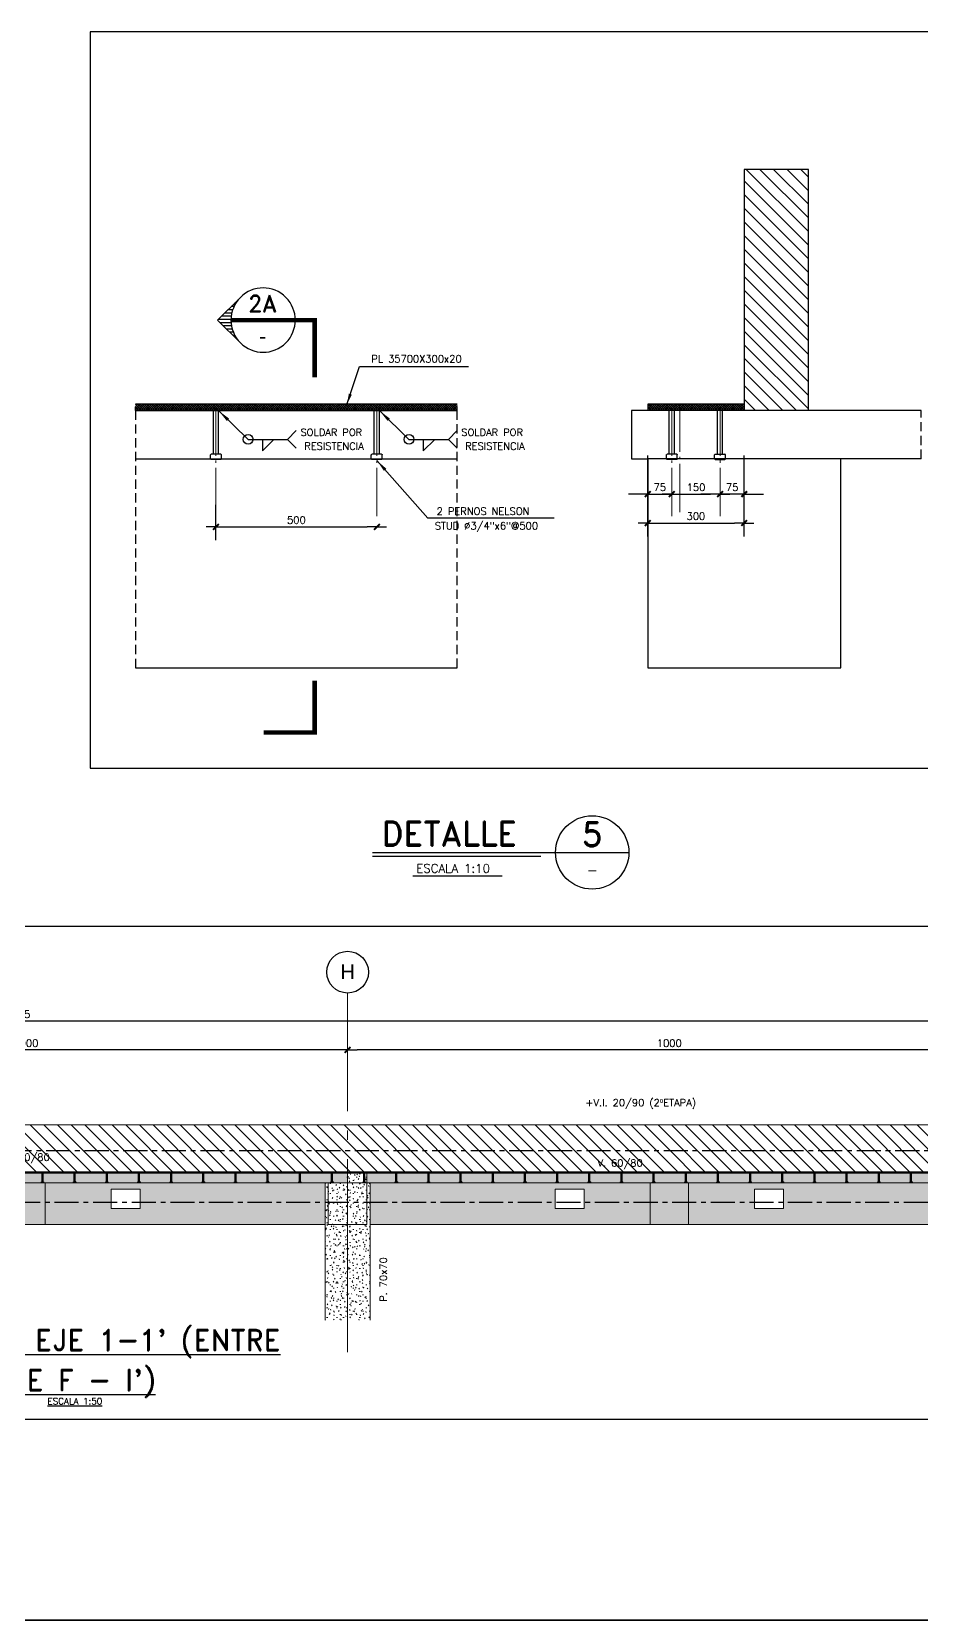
# Model space of a CAD drawing. Extents: x -16871 to 13446, y -24256 to 30894.
# Drawn here: x 2863 to 4246, y 68 to 2538 of the extents above; entities that cross this region are included whole.
import ezdxf
from ezdxf.enums import TextEntityAlignment as Align

# ---------------------------------------------------------------- set-up
doc = ezdxf.new("R2010")
doc.units = 0
doc.header["$LTSCALE"] = 30
doc.header["$MEASUREMENT"] = 0
for name, pattern in [('CENTER', [2, 1.25, -0.25, 0.25, -0.25]), ('EJES', [12.5, 10, -1, 0.5, -1]), ('RLE-PROYECCION', [0.71438, 0.47625, -0.23813])]:
    doc.linetypes.add(name, pattern=pattern)
doc.layers.get('0').update_dxf_attribs({"linetype": 'CONTINUOUS'})
doc.layers.add('RLA-ACHURADO', color=30, linetype='RLE-PROYECCION', lineweight=15, transparency=0.7)
for name, color, linetype, lineweight in [('RLA-CONTORNO', 30, 'CONTINUOUS', 15), ('RLA-EJE', 3, 'CONTINUOUS', 25), ('RLA-EJES', 1, 'EJES', 9), ('RLA-TEXTOS-1', 9, 'CONTINUOUS', 9), ('RLA-TITULO', 6, 'CONTINUOUS', 25)]:
    doc.layers.add(name, color=color, linetype=linetype, lineweight=lineweight)
for name, color, linetype in [('RLA-CORTES', 5, 'CONTINUOUS'), ('RLA-COTAS1', 2, 'CONTINUOUS'), ('RLA-COTAS2', 1, 'CONTINUOUS'), ('RLA-FORMATO', 7, 'CONTINUOUS'), ('RLA-HATCH', 1, 'CONTINUOUS'), ('RLA-MUROS', 5, 'CONTINUOUS'), ('RLA-PERFILES', 3, 'CONTINUOUS'), ('RLA-SOLDADURAS', 2, 'CONTINUOUS'), ('RLA-TEXTOS', 3, 'CONTINUOUS')]:
    doc.layers.add(name, color=color, linetype=linetype)
doc.styles.add('Arial_1', font='arial.ttf', dxfattribs={"height": 22.5})
doc.styles.add('ROMAND', font='romand', dxfattribs={"height": 31.5})
doc.styles.add('RomanD_1', font='romand__.ttf', dxfattribs={"height": 10})
doc.styles.add('ROMANS', font='romans.shx', dxfattribs={"height": 11.25})
doc.styles.add('SIETE50', font='ROMAND.SHX', dxfattribs={"height": 31.5})
doc.dimstyles.new('ING-50', dxfattribs={"dimscale": 50, "dimtxt": 0.27, "dimasz": 0.3, "dimexe": 0, "dimexo": 0, "dimgap": 0.1, "dimtad": 1, "dimdec": 1, "dimzin": 12, "dimdsep": 46, "dimtxsty": 'ROMANS', "dimblk": 'TICK1', "dimblk1": 'TICK1', "dimblk2": 'TICK1', "dimcen": 0.09, "dimclrd": 2, "dimclre": 1, "dimclrt": 3, "dimadec": 0, "dimazin": 0, "dimtfac": 1, "dimtdec": 0, "dimtix": 1, "dimtmove": 2, "dimatfit": 3, "dimldrblk": 'TICK1', "dimfxl": 0, "dimfxlon": 1, "dimtolj": 1, "dimtzin": 0, "dimarcsym": 0})
doc.dimstyles.new('ING10M', dxfattribs={"dimscale": 50, "dimtxt": 0.27, "dimasz": 0.3, "dimexe": 0.2, "dimexo": 1, "dimgap": 0.1, "dimtad": 1, "dimdec": 1, "dimlfac": 2, "dimzin": 12, "dimdsep": 46, "dimtxsty": 'ROMANS', "dimblk1": 'TICK1', "dimblk2": 'TICK1', "dimsah": 1, "dimcen": 0.09, "dimse1": 1, "dimse2": 1, "dimclrd": 2, "dimclre": 4, "dimclrt": 3, "dimadec": 0, "dimazin": 0, "dimtfac": 1, "dimtdec": 1, "dimtix": 1, "dimtmove": 2, "dimatfit": 3, "dimldrblk": 'TICK1', "dimfxl": 1, "dimtolj": 1, "dimtzin": 12, "dimarcsym": 0})
pattern_1 = [(0, (923.936, -1722.0096), (20.32, 5.08), [1.676, -13.564, 1.676, -13.564, -81.28]), (0, (923.936, -1722.0096), (20.32, 5.08), [-30.48, 1.676, -28.804, 1.676, -13.564, -35.56]), (0, (923.936, -1722.0096), (20.32, 5.08), [-76.2, 1.676, -8.484, 1.676, -23.724]), (120, (931.556, -1719.4696), (-14.559409, 15.057636), [1.676, -13.564, 1.676, -13.564, -81.28]), (120, (931.556, -1719.4696), (-14.559409, 15.057636), [-30.48, 1.676, -28.804, 1.676, -13.564, -35.56]), (120, (931.556, -1719.4696), (-14.559409, 15.057636), [-76.2, 1.676, -8.484, 1.676, -23.724]), (240, (934.096, -1709.3096), (-5.760591, -20.137636), [1.676, -13.564, 1.676, -13.564, -81.28]), (240, (934.096, -1709.3096), (-5.760591, -20.137636), [-30.48, 1.676, -28.804, 1.676, -13.564, -35.56]), (240, (934.096, -1709.3096), (-5.760591, -20.137636), [-76.2, 1.676, -8.484, 1.676, -23.724])]
pattern_2 = [(0, (923.937, -1722.0096), (20.32, 5.08), [1.676, -13.564, 1.676, -13.564, -81.28]), (0, (923.937, -1722.0096), (20.32, 5.08), [-30.48, 1.676, -28.804, 1.676, -13.564, -35.56]), (0, (923.937, -1722.0096), (20.32, 5.08), [-76.2, 1.676, -8.484, 1.676, -23.724]), (120, (931.557, -1719.4696), (-14.559409, 15.057636), [1.676, -13.564, 1.676, -13.564, -81.28]), (120, (931.557, -1719.4696), (-14.559409, 15.057636), [-30.48, 1.676, -28.804, 1.676, -13.564, -35.56]), (120, (931.557, -1719.4696), (-14.559409, 15.057636), [-76.2, 1.676, -8.484, 1.676, -23.724]), (240, (934.097, -1709.3096), (-5.760591, -20.137636), [1.676, -13.564, 1.676, -13.564, -81.28]), (240, (934.097, -1709.3096), (-5.760591, -20.137636), [-30.48, 1.676, -28.804, 1.676, -13.564, -35.56]), (240, (934.097, -1709.3096), (-5.760591, -20.137636), [-76.2, 1.676, -8.484, 1.676, -23.724])]
pattern_3 = [(315, (923.936, -1722.01), (10.6066, 10.6066), [])]

# ---------------------------------------------------------------- blocks, each defined once
blk = doc.blocks.new('T-DETALL')
at = {"color": 6}
for p, q in [((-154.5, -3.1), (177.6, -3.1)), ((-154.5, -8.1), (63.6, -8.1))]:
    blk.add_line(p, q, dxfattribs=at)
at = {"color": 3}
blk.add_line((-102.1, -33.6), (13.5, -33.6), dxfattribs=at)
blk.add_circle((130.1, -3.1), 47.5, dxfattribs=at)
at = {"color": 6, "style": 'SIETE50'}
blk.add_text('DETALLE', height=31.5, dxfattribs=at).set_placement((-142.7, 5.5))
blk.add_attdef('A', text='', height=31.5, dxfattribs=at).set_placement((130.2, 20.5), align=Align.MIDDLE_CENTER)
at = {"color": 3, "style": 'ROMANS'}
blk.add_attdef('ESCALA', (-97.8, -29.4), '', height=11.2, dxfattribs=at)
blk.add_attdef('-', text='', height=13, dxfattribs=at).set_placement((130.2, -25.9), align=Align.MIDDLE)
blk = doc.blocks.new('*X32')
at = {"color": 0}
for p, q in [((2610.1, 1260), (2610.4, 1260)), ((2611.9, 1257.5), (2612.9, 1257.5)), ((2613.2, 1255), (2615.4, 1255)), ((2614.2, 1252.5), (2617.9, 1252.5)), ((2614.9, 1250), (2620.4, 1250)), ((2615.3, 1247.5), (2622.9, 1247.5)), ((2613.6, 1235), (2616.4, 1235)), ((2614.5, 1237.5), (2618.9, 1237.5)), ((2615.1, 1240), (2621.4, 1240)), ((2615.4, 1242.5), (2623.9, 1242.5)), ((2615.5, 1245), (2625.4, 1245)), ((2608.8, 1227.5), (2608.9, 1227.5)), ((2610.9, 1230), (2611.4, 1230)), ((2612.4, 1232.5), (2613.9, 1232.5))]:
    blk.add_line(p, q, dxfattribs=at)
blk = doc.blocks.new('*U2522')
at = {"layer": 'RLA-CORTES', "color": 2, "linetype": 'Continuous'}
for p, q in [((-57.7, 77.3), (-75.4, 59.6)), ((-75.4, 59.6), (-57.7, 42))]:
    blk.add_line(p, q, dxfattribs=at)
at = {"layer": 'RLA-CORTES', "color": 2, "linetype": 'Continuous', "const_width": 3.5}
blk.add_lwpolyline([(-65, 59.6), (0, 59.6), (0, 15.1)], dxfattribs=at)
at = {"layer": 'RLA-CORTES', "color": 2, "const_width": 3.51}
blk.add_lwpolyline([(-39.5, -261), (0, -261), (0, -220.6)], dxfattribs=at)
at = {"layer": 'RLA-CORTES', "color": 2, "linetype": 'Continuous'}
blk.add_arc((-40, 59.6), 25, 135, 225, dxfattribs=at)
at = {"layer": 'RLA-CORTES', "color": 1, "linetype": 'Continuous'}
blk.add_arc((-40, 59.6), 25, 225, 135, dxfattribs=at)
at = {"layer": 'RLA-CORTES', "color": 2, "linetype": 'Continuous', "xscale": -1}
blk.add_blockref('*X32', (2550.5, -1184.9), dxfattribs=at)
at = {"layer": 'RLA-CORTES', "color": 3, "linetype": 'Continuous', "style": 'ROMAND', "flags": 12}
blk.add_attdef('CORTE', text='', height=13, dxfattribs=at).set_placement((-40.6, 65.9), align=Align.CENTER)
at = {"layer": 'RLA-CORTES', "color": 3, "linetype": 'Continuous', "flags": 12}
blk.add_attdef('PLANO', text='', height=13, dxfattribs=at).set_placement((-40.4, 40.8), align=Align.CENTER)
at = {"layer": 'RLA-CORTES', "color": 3, "linetype": 'Continuous', "style": 'ROMAND', "flags": 13}
blk.add_attdef('NUM', text='', height=13, dxfattribs=at).set_placement((42.9, -71), align=Align.MIDDLE)
blk = doc.blocks.new('A$C056A6877')
at = {"layer": 'RLA-PERFILES'}
for p, q in [((0, 7.5), (0, -7.5)), ((1, 8.5), (7, 8.5)), ((8, 7.5), (8, -7.5)), ((8, 4), (76, 4)), ((1, -8.5), (7, -8.5)), ((8, -4), (76, -4))]:
    blk.add_line(p, q, dxfattribs=at)
for centre, start, end in [((1, 7.5), 90, 180), ((7, 7.5), 0, 90), ((1, -7.5), 180, 270), ((7, -7.5), 270, 0)]:
    blk.add_arc(centre, 1, start, end, dxfattribs=at)
blk = doc.blocks.new('TICK1')
at = {"color": 2}
for points in [[(0, 0), (-1, 0)], [(0, 0), (1, 0)]]:
    blk.add_lwpolyline(points, dxfattribs=at)
at = {"color": 2, "const_width": 0.2}
blk.add_lwpolyline([(-0.3, -0.3), (0.3, 0.3)], dxfattribs=at)
blk = doc.blocks.new('*D2523')
at = {"layer": 'RLA-COTAS1', "color": 2, "lineweight": -2, "transparency": 16777216}
blk.add_line((3164.7, 1768), (3384.7, 1768), dxfattribs=at)
at = {"layer": 'RLA-COTAS1', "color": 2, "lineweight": -2, "transparency": 16777216, "xscale": 15, "yscale": 15, "zscale": 15, "rotation": 180}
blk.add_blockref('TICK1', (3149.7, 1768), dxfattribs=at)
at = {"layer": 'RLA-COTAS1', "color": 2, "lineweight": -2, "transparency": 16777216, "xscale": 15, "yscale": 15, "zscale": 15}
blk.add_blockref('TICK1', (3399.7, 1768), dxfattribs=at)
at = {"layer": 'RLA-COTAS1', "color": 3, "transparency": 16777216, "insert": (3274.7, 1778.6), "char_height": 11.25, "attachment_point": 5, "style": 'ROMANS'}
blk.add_mtext('\\A1;500', dxfattribs=at)
blk = doc.blocks.new('*D2524')
at = {"layer": 'RLA-COTAS1', "color": 2, "lineweight": -2, "transparency": 16777216}
blk.add_line((3835.7, 1774), (3955.7, 1774), dxfattribs=at)
at = {"layer": 'RLA-COTAS1', "color": 2, "lineweight": -2, "transparency": 16777216, "xscale": 15, "yscale": 15, "zscale": 15, "rotation": 180}
blk.add_blockref('TICK1', (3820.7, 1774), dxfattribs=at)
at = {"layer": 'RLA-COTAS1', "color": 2, "lineweight": -2, "transparency": 16777216, "xscale": 15, "yscale": 15, "zscale": 15}
blk.add_blockref('TICK1', (3970.7, 1774), dxfattribs=at)
at = {"layer": 'RLA-COTAS1', "color": 3, "transparency": 16777216, "insert": (3895.7, 1784.6), "char_height": 11.25, "attachment_point": 5, "style": 'ROMANS'}
blk.add_mtext('\\A1;300', dxfattribs=at)
blk = doc.blocks.new('*D2525')
at = {"layer": 'RLA-COTAS1', "color": 2, "lineweight": -2, "transparency": 16777216}
blk.add_line((3873.3, 1819), (3918.2, 1819), dxfattribs=at)
at = {"layer": 'RLA-COTAS1', "color": 2, "lineweight": -2, "transparency": 16777216, "xscale": 15, "yscale": 15, "zscale": 15, "rotation": 180}
blk.add_blockref('TICK1', (3858.3, 1819), dxfattribs=at)
at = {"layer": 'RLA-COTAS1', "color": 2, "lineweight": -2, "transparency": 16777216, "xscale": 15, "yscale": 15, "zscale": 15}
blk.add_blockref('TICK1', (3933.2, 1819), dxfattribs=at)
at = {"layer": 'RLA-COTAS1', "color": 3, "transparency": 16777216, "insert": (3895.8, 1829.6), "char_height": 11.25, "attachment_point": 5, "style": 'ROMANS'}
blk.add_mtext('\\A1;150', dxfattribs=at)
blk = doc.blocks.new('*D2526')
at = {"layer": 'RLA-COTAS1', "color": 2, "lineweight": -2, "transparency": 16777216}
for p, q in [((3805.7, 1819), (3790.7, 1819)), ((3820.7, 1819), (3858.3, 1819)), ((3873.3, 1819), (3888.3, 1819))]:
    blk.add_line(p, q, dxfattribs=at)
at = {"layer": 'RLA-COTAS1', "color": 2, "lineweight": -2, "transparency": 16777216, "xscale": 15, "yscale": 15, "zscale": 15}
blk.add_blockref('TICK1', (3820.7, 1819), dxfattribs=at)
at = {"layer": 'RLA-COTAS1', "color": 2, "lineweight": -2, "transparency": 16777216, "xscale": 15, "yscale": 15, "zscale": 15, "rotation": 180}
blk.add_blockref('TICK1', (3858.3, 1819), dxfattribs=at)
at = {"layer": 'RLA-COTAS1', "color": 3, "transparency": 16777216, "insert": (3839.5, 1829.6), "char_height": 11.25, "attachment_point": 5, "style": 'ROMANS'}
blk.add_mtext('\\A1;75', dxfattribs=at)
blk = doc.blocks.new('*D2527')
at = {"layer": 'RLA-COTAS1', "color": 2, "lineweight": -2, "transparency": 16777216}
for p, q in [((3918.2, 1819), (3903.2, 1819)), ((3970.8, 1819), (3933.2, 1819)), ((3985.8, 1819), (4000.8, 1819))]:
    blk.add_line(p, q, dxfattribs=at)
at = {"layer": 'RLA-COTAS1', "color": 2, "lineweight": -2, "transparency": 16777216, "xscale": 15, "yscale": 15, "zscale": 15}
blk.add_blockref('TICK1', (3933.2, 1819), dxfattribs=at)
at = {"layer": 'RLA-COTAS1', "color": 2, "lineweight": -2, "transparency": 16777216, "xscale": 15, "yscale": 15, "zscale": 15, "rotation": 180}
blk.add_blockref('TICK1', (3970.8, 1819), dxfattribs=at)
at = {"layer": 'RLA-COTAS1', "color": 3, "transparency": 16777216, "insert": (3952, 1829.6), "char_height": 11.25, "attachment_point": 5, "style": 'ROMANS'}
blk.add_mtext('\\A1;75', dxfattribs=at)
blk = doc.blocks.new('Grid - RLE-EJE-192293-EJE 3-3_')
at = {"layer": 'RLA-EJE'}
blk.add_circle((-2350, 1495.5), 32.5, dxfattribs=at)
blk = doc.blocks.new('*D2529')
at = {"layer": 'RLA-COTAS1', "color": 2, "lineweight": -2, "transparency": 16777216}
blk.add_line((5339.3, 999.7), (344.3, 999.7), dxfattribs=at)
at = {"layer": 'RLA-COTAS1', "color": 2, "lineweight": -2, "transparency": 16777216, "xscale": 15, "yscale": 15, "zscale": 15, "rotation": 180}
blk.add_blockref('TICK1', (329.3, 999.7), dxfattribs=at)
at = {"layer": 'RLA-COTAS1', "color": 2, "lineweight": -2, "transparency": 16777216, "xscale": 15, "yscale": 15, "zscale": 15}
blk.add_blockref('TICK1', (5354.3, 999.7), dxfattribs=at)
at = {"layer": 'RLA-COTAS1', "color": 3, "transparency": 16777216, "insert": (2841.8, 1010.3), "char_height": 11.25, "attachment_point": 5, "style": 'ROMANS'}
blk.add_mtext('\\A1;5025', dxfattribs=at)
blk = doc.blocks.new('*D2532')
at = {"layer": 'RLA-COTAS1', "color": 2, "lineweight": -2, "transparency": 16777216}
blk.add_line((4339.3, 954.7), (3369.3, 954.7), dxfattribs=at)
at = {"layer": 'RLA-COTAS1', "color": 2, "lineweight": -2, "transparency": 16777216, "xscale": 15, "yscale": 15, "zscale": 15, "rotation": 180}
blk.add_blockref('TICK1', (3354.3, 954.7), dxfattribs=at)
at = {"layer": 'RLA-COTAS1', "color": 2, "lineweight": -2, "transparency": 16777216, "xscale": 15, "yscale": 15, "zscale": 15}
blk.add_blockref('TICK1', (4354.3, 954.7), dxfattribs=at)
at = {"layer": 'RLA-COTAS1', "color": 3, "transparency": 16777216, "insert": (3854.3, 965.3), "char_height": 11.25, "attachment_point": 5, "style": 'ROMANS'}
blk.add_mtext('\\A1;1000', dxfattribs=at)
blk = doc.blocks.new('*D2533')
at = {"layer": 'RLA-COTAS1', "color": 2, "lineweight": -2, "transparency": 16777216}
blk.add_line((3339.3, 954.7), (2369.3, 954.7), dxfattribs=at)
at = {"layer": 'RLA-COTAS1', "color": 2, "lineweight": -2, "transparency": 16777216, "xscale": 15, "yscale": 15, "zscale": 15, "rotation": 180}
blk.add_blockref('TICK1', (2354.3, 954.7), dxfattribs=at)
at = {"layer": 'RLA-COTAS1', "color": 2, "lineweight": -2, "transparency": 16777216, "xscale": 15, "yscale": 15, "zscale": 15}
blk.add_blockref('TICK1', (3354.3, 954.7), dxfattribs=at)
at = {"layer": 'RLA-COTAS1', "color": 3, "transparency": 16777216, "insert": (2854.3, 965.3), "char_height": 11.25, "attachment_point": 5, "style": 'ROMANS'}
blk.add_mtext('\\A1;1000', dxfattribs=at)

msp = doc.modelspace()

# ---------------------------------------------------------------- hatches: boundary and pattern name
at = {"layer": 'RLA-ACHURADO'}
h = msp.add_hatch(dxfattribs=at)
h.set_pattern_fill('RLE-N_E__2_ETAPA', color=256, style=0, pattern_type=2)
h.set_pattern_definition(pattern_3)
h.paths.add_polyline_path([(2844.34, 763.178), (3364.34, 763.178), (3364.34, 838.178), (2844.34, 838.178)], flags=0)
h = msp.add_hatch(dxfattribs=at)
h.set_pattern_fill('RLE-N_E__2_ETAPA', color=256, style=0, pattern_type=2)
h.set_pattern_definition(pattern_3)
h.paths.add_polyline_path([(3429.685, 763.178), (3864.34, 763.178), (3864.34, 838.178), (3364.34, 838.178), (3364.34, 763.178), (3389.343, 763.178)], flags=0)
h = msp.add_hatch(dxfattribs=at)
h.set_pattern_fill('RLE-N_E__2_ETAPA', color=256, style=0, pattern_type=2)
h.set_pattern_definition(pattern_3)
h.paths.add_polyline_path([(4364.34, 763.178), (4364.34, 838.178), (3864.34, 838.178), (3864.34, 763.178), (4319.343, 763.178)], flags=0)
h = msp.add_hatch(dxfattribs=at)
h.set_pattern_fill('SAND - DENSE', color=256, style=0, pattern_type=2)
h.set_pattern_definition(pattern_1)
h.paths.add_polyline_path([(2729.103, 748.178), (3353.343, 748.178), (3353.343, 763.178), (2355.343, 763.178), (2355.343, 748.178)], flags=0)
h = msp.add_hatch(dxfattribs=at)
h.set_pattern_fill('SAND - DENSE', color=256, style=0, pattern_type=2)
h.set_pattern_definition(pattern_2)
h.paths.add_polyline_path([(2721.843, 738.178), (2721.843, 708.178), (2676.843, 708.178), (2676.843, 738.178)])
h.paths.add_polyline_path([(2389.343, 683.178), (3319.343, 683.178), (3319.343, 748.178), (2389.343, 748.178)])
h.paths.add_polyline_path([(2986.843, 708.178), (2986.843, 738.178), (3031.843, 738.178), (3031.843, 708.178)])
h = msp.add_hatch(dxfattribs=at)
h.set_pattern_fill('SAND - DENSE', color=256, style=0, pattern_type=2)
h.set_pattern_definition(pattern_1)
h.paths.add_polyline_path([(3319.343, 534.757), (3389.343, 534.757), (3389.343, 748.178), (3384.343, 748.178), (3384.343, 683.178), (3324.343, 683.178), (3324.343, 748.178), (3319.343, 748.178)])
h = msp.add_hatch(dxfattribs=at)
h.set_pattern_fill('SAND - DENSE', color=256, style=0, pattern_type=2)
h.set_pattern_definition(pattern_2)
h.paths.add_polyline_path([(3384.343, 683.178), (3384.343, 763.178), (3353.343, 763.178), (3353.343, 748.178), (3324.343, 748.178), (3324.343, 683.178)], flags=0)
h = msp.add_hatch(dxfattribs=at)
h.set_pattern_fill('SAND - DENSE', color=256, style=0, pattern_type=2)
h.set_pattern_definition(pattern_1)
h.paths.add_polyline_path([(4319.343, 748.178), (4884.343, 748.178), (4884.343, 751.178), (4819.343, 751.178), (4819.343, 763.178), (3384.343, 763.178), (3384.343, 748.178), (4130.268, 748.178)], flags=0)
h = msp.add_hatch(dxfattribs=at)
h.set_pattern_fill('SAND - DENSE', color=256, style=0, pattern_type=2)
h.set_pattern_definition(pattern_2)
h.paths.add_polyline_path([(3676.843, 708.178), (3676.843, 738.178), (3721.843, 738.178), (3721.843, 708.178)])
h.paths.add_polyline_path([(3389.343, 683.178), (4319.343, 683.178), (4319.343, 748.178), (3389.343, 748.178)])
h.paths.add_polyline_path([(3986.843, 708.178), (3986.843, 738.178), (4031.843, 738.178), (4031.843, 708.178)])
at = {"layer": 'RLA-HATCH'}
h = msp.add_hatch(dxfattribs=at)
h.set_pattern_fill('RLE-N_E__2_ETAPA', color=256, style=0, pattern_type=2)
h.set_pattern_definition([(315, (4179.488, -236.343), (10.6066, 10.6066), [])])
h.paths.add_polyline_path([(4070.74, 1948.845), (4070.74, 2323.845), (3970.74, 2323.845), (3970.74, 1948.845)])
h = msp.add_hatch(dxfattribs=at)
h.set_pattern_fill('_U', color=256, scale=2.5, angle=-45, style=0, double=1, pattern_type=0)
h.set_pattern_definition([(45, (4090.5978, -7550.595), (1.76776695, -1.76776695), []), (315, (4090.5978, -7550.595), (-1.76776695, -1.76776695), [])])
h.paths.add_polyline_path([(3024.68, 1958.845), (3024.68, 1948.845), (3524.68, 1948.845), (3524.68, 1958.845)])
h = msp.add_hatch(dxfattribs=at)
h.set_pattern_fill('_U', color=256, scale=2.5, angle=-45, style=0, double=1, pattern_type=0)
h.set_pattern_definition([(45, (4886.682, -7550.595), (1.76776695, -1.76776695), []), (315, (4886.682, -7550.595), (-1.76776695, -1.76776695), [])])
h.paths.add_polyline_path([(3970.74, 1948.845), (3970.74, 1958.845), (3820.765, 1958.845), (3820.765, 1948.845)])
h = msp.add_hatch(dxfattribs=at)
h.set_pattern_fill('_U', color=256, scale=0.5, angle=135, style=0, double=1, pattern_type=0)
h.set_pattern_definition([(225, (1231.96497, 2616.801), (-0.35355339, 0.35355339), []), (135, (1231.96497, 2616.801), (0.35355339, 0.35355339), [])])
h.paths.add_polyline_path([(4889.343, 765.177), (4889.343, 763.178), (1319.348, 763.178), (1319.348, 765.177)])

# ---------------------------------------------------------------- linework, layer by layer
at = {"color": 1, "linetype": 'CENTER'}
msp.add_lwpolyline([(1265.594, 798.226), (4916.3, 798.226, -0.41421356), (4936.3, 778.226), (4936.3, 737.469, -0.41421356), (4916.3, 717.469), (1265.594, 717.469, -0.41421356), (1245.594, 737.469), (1245.594, 778.226, -0.41421356)], format="xyb", close=True, dxfattribs=at)
at = {"layer": 'RLA-CONTORNO'}
for p, q in [((2844.34, 838.178), (3364.34, 838.178)), ((3364.34, 838.178), (3864.34, 838.178)), ((3864.34, 838.178), (4364.34, 838.178)), ((3353.343, 763.178), (2355.343, 763.178)), ((2384.343, 748.178), (3324.343, 748.178)), ((2884.343, 748.178), (2884.343, 683.178)), ((3319.343, 534.757), (3319.343, 748.178)), ((3324.343, 748.178), (3324.343, 683.178)), ((3353.343, 748.178), (3324.348, 748.178)), ((3384.343, 763.178), (3353.343, 763.178)), ((3353.348, 748.178), (3389.339, 748.178)), ((3384.343, 748.178), (3353.348, 748.178)), ((3384.343, 763.178), (4819.343, 763.178)), ((3384.343, 683.178), (3384.343, 763.178)), ((3389.343, 534.757), (3389.343, 748.178)), ((4319.343, 748.178), (3389.343, 748.178)), ((3824.343, 683.178), (3824.343, 748.178)), ((3884.343, 748.178), (3884.343, 683.178)), ((2389.343, 683.178), (3319.343, 683.178)), ((3324.343, 683.178), (3384.343, 683.178)), ((3389.343, 683.178), (4319.343, 683.178))]:
    msp.add_line(p, q, dxfattribs=at)
for points in [[(2986.843, 708.178), (3031.843, 708.178), (3031.843, 738.178), (2986.843, 738.178)], [(3676.843, 708.178), (3721.843, 708.178), (3721.843, 738.178), (3676.843, 738.178)], [(3986.843, 708.178), (4031.843, 708.178), (4031.843, 738.178), (3986.843, 738.178)]]:
    msp.add_lwpolyline(points, close=True, dxfattribs=at)
at = {"layer": 'RLA-CORTES', "color": 2}
for points in [[(4354.349, 2537.812), (2954.349, 2537.812), (2954.349, 1392.812), (4354.349, 1392.812)], [(5535.167, 1146.62), (2.041, 1146.62), (2.041, 380.523), (5535.167, 380.523)]]:
    msp.add_lwpolyline(points, close=True, dxfattribs=at)
at = {"layer": 'RLA-COTAS2'}
for p, q in [((3820.74, 1753.281), (3820.74, 1878.959)), ((3970.715, 1753.281), (3970.715, 1878.959)), ((3149.68, 1747.281), (3149.68, 1802.325))]:
    msp.add_line(p, q, dxfattribs=at)
at = {"layer": 'RLA-EJES', "ltscale": 0.25}
for p, q in [((3149.68, 1784.919), (3149.68, 1957.398)), ((3399.68, 1784.919), (3399.68, 1957.398)), ((3858.265, 1784.919), (3858.265, 1957.398)), ((3870.925, 1790.919), (3870.925, 1963.398)), ((3933.24, 1784.919), (3933.24, 1957.398))]:
    msp.add_line(p, q, dxfattribs=at)
at = {"layer": 'RLA-EJES'}
msp.add_line((3354.343, 484.757), (3354.343, 1043.178), dxfattribs=at)
at = {"layer": 'RLA-FORMATO', "color": 6, "linetype": 'Continuous'}
for p, q in [((-58.1, 68.098), (5686.9, 68.098)), ((5686.9, 68.098), (426.9, 68.098))]:
    msp.add_line(p, q, dxfattribs=at)
at = {"layer": 'RLA-MUROS'}
for p, q in [((4070.74, 2323.845), (3970.74, 2323.845)), ((3970.74, 2323.845), (3970.74, 1948.845)), ((4070.74, 1948.845), (4070.74, 2323.845)), ((3024.68, 1948.845), (3524.68, 1948.845)), ((4070.74, 1948.845), (3795.656, 1948.845)), ((3795.656, 1948.845), (3795.656, 1873.845)), ((4245.823, 1948.845), (4070.74, 1948.845)), ((3024.705, 1873.845), (3524.705, 1873.845)), ((3795.656, 1873.845), (3820.74, 1873.845)), ((3820.74, 1873.845), (3820.74, 1548.845)), ((4245.823, 1873.845), (3820.765, 1873.845)), ((4120.74, 1548.845), (4120.74, 1873.845)), ((3024.68, 1548.845), (3524.68, 1548.845)), ((3820.74, 1548.845), (4120.74, 1548.845))]:
    msp.add_line(p, q, dxfattribs=at)
at = {"layer": 'RLA-MUROS', "color": 1, "linetype": 'RLE-PROYECCION'}
for p, q in [((3024.68, 1948.845), (3024.68, 1548.845)), ((3524.68, 1548.845), (3524.68, 1948.845)), ((4245.823, 1873.845), (4245.823, 1948.845))]:
    msp.add_line(p, q, dxfattribs=at)
at = {"layer": 'RLA-PERFILES', "color": 4}
for p, q in [((3524.68, 1958.845), (3024.68, 1958.845)), ((3024.68, 1948.845), (3024.68, 1954.845)), ((3024.68, 1948.845), (3024.68, 1954.845)), ((3524.68, 1948.845), (3524.68, 1954.845)), ((3820.765, 1958.845), (3820.765, 1948.845)), ((3970.74, 1958.845), (3820.765, 1958.845)), ((3970.74, 1958.845), (3970.74, 1948.845)), ((3024.68, 1948.845), (3245.68, 1948.845)), ((3524.68, 1948.845), (3024.68, 1948.845)), ((1319.348, 765.177), (4889.343, 765.177))]:
    msp.add_line(p, q, dxfattribs=at)
at = {"layer": 'RLA-SOLDADURAS'}
for p, q in [((3153.68, 1948.845), (3199.538, 1904.132)), ((3403.68, 1948.845), (3449.538, 1904.132)), ((3199.538, 1904.132), (3261.076, 1904.132)), ((3221.812, 1886.248), (3239.696, 1904.132)), ((3221.812, 1904.132), (3221.812, 1886.248)), ((3261.076, 1904.132), (3274.576, 1917.632)), ((3261.076, 1904.132), (3274.576, 1890.632)), ((3449.538, 1904.132), (3511.076, 1904.132)), ((3471.812, 1886.248), (3489.696, 1904.132)), ((3471.812, 1904.132), (3471.812, 1886.248)), ((3511.076, 1904.132), (3524.576, 1917.632)), ((3511.076, 1904.132), (3524.576, 1890.632))]:
    msp.add_line(p, q, dxfattribs=at)
for points in [[(3153.68, 1948.845, 0, 5, 0), (3168.335, 1934.556, 5, 5, 0)], [(3403.68, 1948.845, 0, 5, 0), (3418.335, 1934.556, 5, 5, 0)], [(3399.942, 1871.124, 0, 5, 0), (3412.755, 1856.677, 5, 5, 0)]]:
    msp.add_lwpolyline(points, format="xyseb", dxfattribs=at)
for centre in [(3199.742, 1904.132), (3449.742, 1904.132)]:
    msp.add_circle(centre, 7.58, dxfattribs=at)
at = {"layer": 'RLA-TEXTOS', "color": 1}
for p, q in [((3353.165, 1958.056), (3372.949, 2017.212)), ((3372.949, 2017.212), (3542.009, 2017.212)), ((3399.942, 1871.124), (3479.262, 1781.694)), ((3675.584, 1781.694), (3479.262, 1781.694))]:
    msp.add_line(p, q, dxfattribs=at)
at = {"layer": 'RLA-TEXTOS', "color": 2}
msp.add_lwpolyline([(3353.165, 1958.056, 0, 5, 0), (3358.578, 1974.24, 5, 5, 0)], format="xyseb", dxfattribs=at)

# ---------------------------------------------------------------- block references
at = {"xscale": -1, "rotation": 270}
for p in [(3149.68, 1872.845), (3399.68, 1872.845), (3858.265, 1872.845)]:
    msp.add_blockref('A$C056A6877', p, dxfattribs=at)
at = {"rotation": 90.00000000000001}
msp.add_blockref('A$C056A6877', (3933.24, 1872.845), dxfattribs=at)
at = {"xscale": 1.2, "yscale": 1.2, "zscale": 1.2}
msp.add_blockref('T-DETALL', (3578.369, 1265.561), dxfattribs=at).add_auto_attribs({'ESCALA': 'ESCALA 1:10', 'A': '5', '-': '-'})
at = {"xscale": -0.2, "yscale": 0.2, "zscale": 0.2, "rotation": 270}
for p in [(2880.148, 747.978), (2930.148, 747.978), (2980.148, 747.978), (3030.148, 747.978), (3080.148, 747.978), (3130.148, 747.978), (3180.148, 747.978), (3230.148, 747.978), (3280.148, 747.978), (3330.148, 747.978), (3380.148, 747.978), (3430.148, 747.978), (3480.148, 747.978), (3530.148, 747.978), (3580.148, 747.978), (3630.148, 747.978), (3680.148, 747.978), (3730.148, 747.978), (3780.148, 747.978), (3830.148, 747.978), (3880.148, 747.978), (3930.148, 747.978), (3980.148, 747.978), (4030.148, 747.978), (4080.148, 747.978), (4130.148, 747.978), (4180.148, 747.978), (4230.148, 747.978)]:
    msp.add_blockref('A$C056A6877', p, dxfattribs=at)
at = {"layer": 'RLA-CORTES'}
ref = msp.add_blockref('*U2522', (3303.052, 1970.308), dxfattribs=dict(at, xscale=2, yscale=2, zscale=2))
ref.add_attrib('PLANO', '-', dxfattribs={"color": 3, "linetype": 'Continuous', "height": 26}).set_placement((3222.204, 2051.908), align=Align.CENTER)
ref.add_attrib('CORTE', '2A', dxfattribs={"color": 3, "linetype": 'Continuous', "height": 26, "style": 'ROMAND'}).set_placement((3221.942, 2102.158), align=Align.CENTER)
at = {"layer": 'RLA-EJE'}
msp.add_blockref('Grid - RLE-EJE-192293-EJE 3-3_', (5704.357, -419.822), dxfattribs=at)

# ---------------------------------------------------------------- texts
at = {"layer": 'RLA-EJE', "color": 5, "insert": (3354.337, 1087.631), "char_height": 22.5, "width": 26.99539, "attachment_point": 2, "line_spacing_factor": 0.941778, "style": 'Arial_1'}
msp.add_mtext('H', dxfattribs=at)
at = {"layer": 'RLA-TEXTOS', "style": 'ROMANS'}
msp.add_text('PL 35700X300x20', height=11.25, dxfattribs=at).set_placement((3461.409, 2023.653), align=Align.CENTER)
for s, p in [('SOLDAR POR', (3281.054, 1909.432)), ('SOLDAR POR', (3531.054, 1909.432)), ('RESISTENCIA', (3286.947, 1887.947)), ('RESISTENCIA', (3536.947, 1887.947)), ('2 PERNOS NELSON', (3492.754, 1786.712)), ('STUD %%C3/4"x6"@500', (3489.737, 1764.12))]:
    msp.add_text(s, height=11.25, dxfattribs=at).set_placement(p)
at = {"layer": 'RLA-TEXTOS-1', "char_height": 11.25, "attachment_point": 5, "line_spacing_factor": 0.941778, "style": 'ROMANS'}
for s, insert, width in [('+V.I. 20/90 (2ºETAPA)', (3809.967, 870.928), 208.8964), ('V. 60/80', (2856.164, 786.032), 77.89617), ('V. 60/80', (3777.787, 777.048), 77.89617)]:
    msp.add_mtext(s, dxfattribs=dict(at, insert=insert, width=width))
at = {"layer": 'RLA-TEXTOS-1', "insert": (3409.819, 597.748), "char_height": 11.25, "width": 129.81884, "attachment_point": 5, "rotation": 90, "line_spacing_factor": 0.983083, "style": 'ROMANS'}
msp.add_mtext('P. 70x70', dxfattribs=at)
at = {"layer": 'RLA-TITULO', "insert": (2930.39, 520.134), "char_height": 32.5, "width": 695.28836, "attachment_point": 2, "line_spacing_factor": 1.146391, "style": 'ROMAND'}
msp.add_mtext("{\\LELEVACION EJE 1-1' (ENTRE EJE F - I') }", dxfattribs=at)
at = {"layer": 'RLA-TITULO', "color": 3, "insert": (2930.39, 413.6), "char_height": 10, "width": 117.29561, "attachment_point": 2, "line_spacing_factor": 1.146391, "style": 'RomanD_1'}
msp.add_mtext('\\LESCALA 1:50', dxfattribs=at)

# ---------------------------------------------------------------- dimensions: what is measured, and where the dimension line sits
at = {"layer": 'RLA-COTAS1'}
for base, p1, p2, picture, middle in [((3858.2646, 1818.9863), (3820.7398, 1818.9863), (3858.2646, 1818.9863), '*D2526', (3839.5022, 1829.6113)), ((3933.2398, 1818.9863), (3858.2646, 1818.9863), (3933.2398, 1818.9863), '*D2525', (3895.7522, 1829.6113)), ((3399.68, 1767.99), (3149.68, 1767.99), (3399.68, 1767.99), '*D2523', (3274.68, 1778.615)), ((3970.715, 1773.9896), (3820.7398, 1773.9896), (3970.715, 1773.9896), '*D2524', (3895.7274, 1784.6146))]:
    dim = msp.add_linear_dim(base=base, p1=p1, p2=p2, dimstyle='ING10M', dxfattribs=at)
    dim.commit()
    dim.dimension.update_dxf_attribs({"geometry": picture, "text_midpoint": middle})
dim = msp.add_linear_dim(base=(3933.2398, 1818.9863), p1=(3970.7646, 1818.9863), p2=(3933.2398, 1818.9863), angle=180, dimstyle='ING10M', dxfattribs=at)
dim.commit()
dim.dimension.update_dxf_attribs({"geometry": '*D2527', "text_midpoint": (3952.0022, 1829.6113)})
for base, p1, p2, picture, middle in [((329.343, 999.693), (5354.343, 994.693), (329.343, 994.693), '*D2529', (2841.843, 1010.318)), ((2354.343, 954.693), (3354.343, 949.693), (2354.343, 949.693), '*D2533', (2854.343, 965.318)), ((3354.343, 954.693), (4354.343, 949.693), (3354.343, 949.693), '*D2532', (3854.343, 965.318))]:
    dim = msp.add_linear_dim(base=base, p1=p1, p2=p2, dimstyle='ING-50', override={"dimexe": 0, "dimexo": 0, "dimdec": 1, "dimfxl": 0, "dimfxlon": 1}, dxfattribs=at)
    dim.commit()
    dim.dimension.update_dxf_attribs({"geometry": picture, "text_midpoint": middle})

doc.saveas('drawing.dxf')
